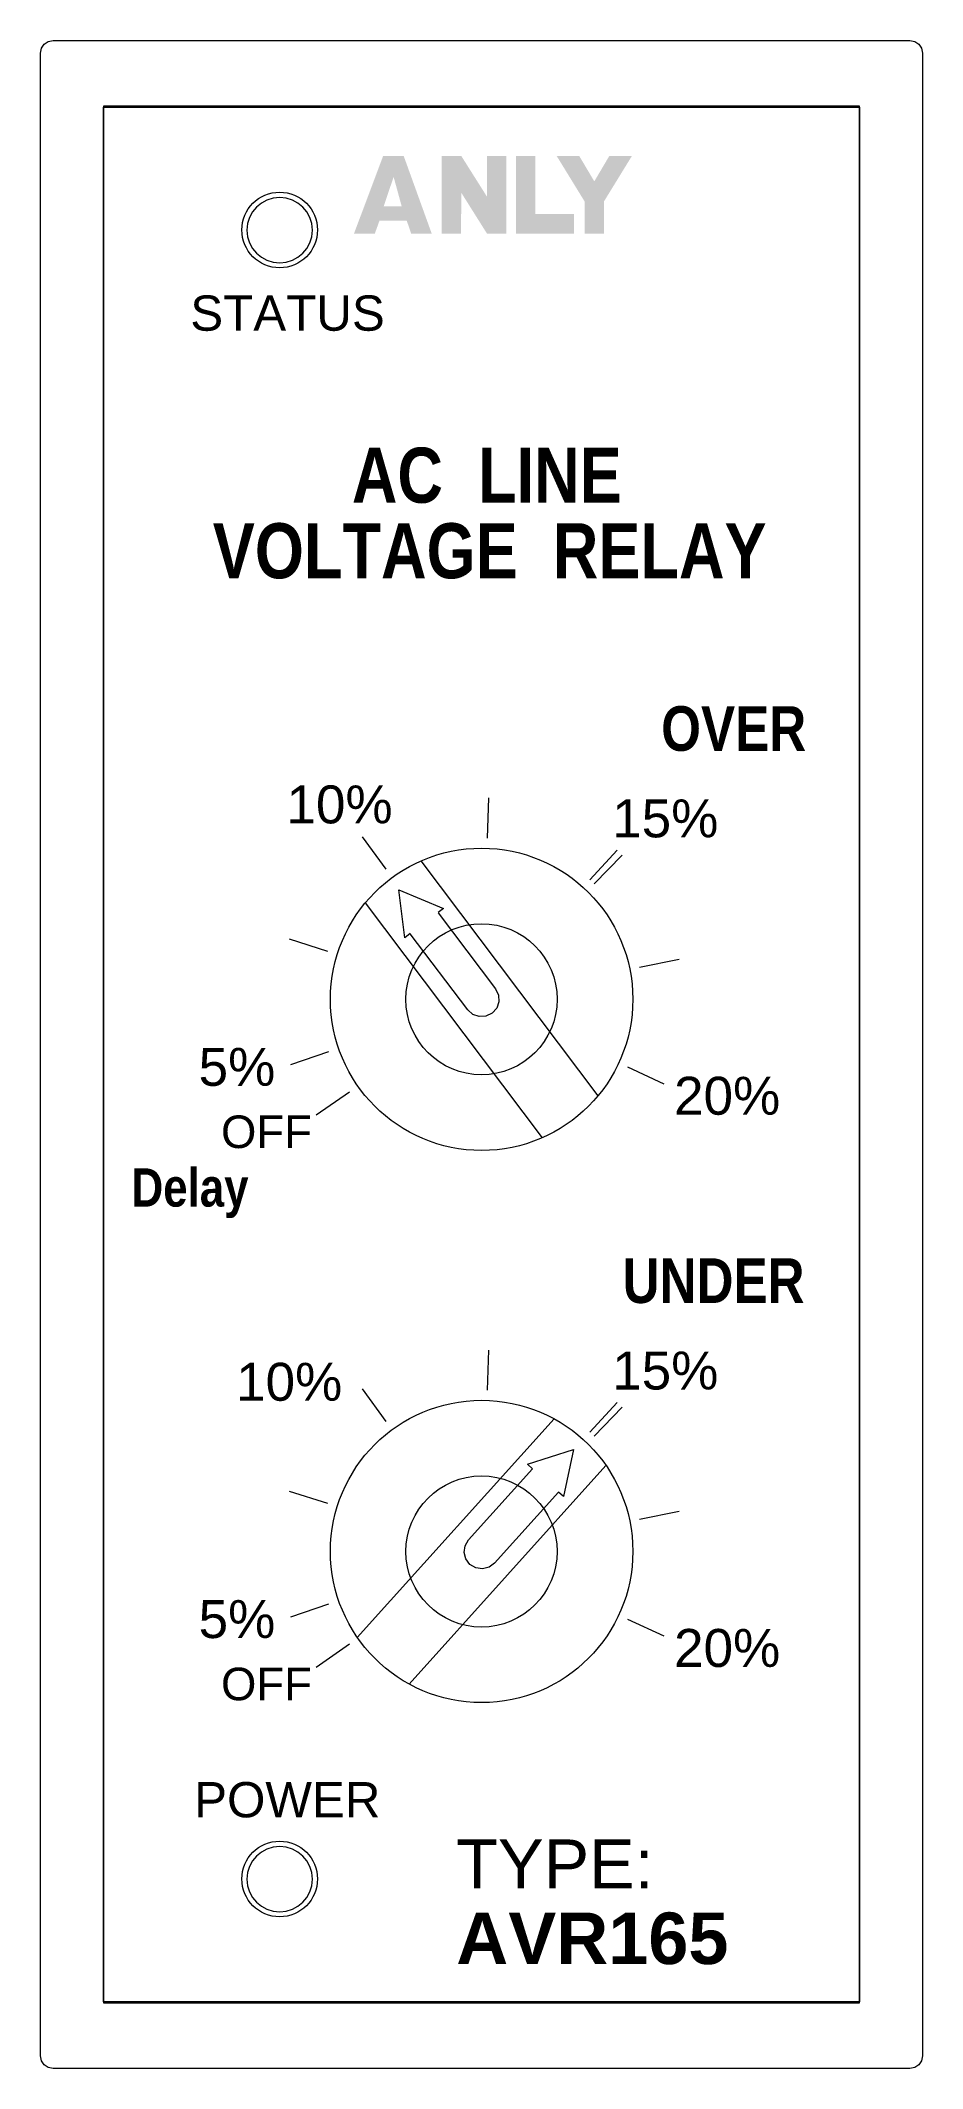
# Model space of a CAD drawing. Header units: inches. Extents: x 102.2 to 137.2, y 14.1 to 94.6.
import ezdxf

# ---------------------------------------------------------------- set-up
doc = ezdxf.new("R2010")
doc.units = ezdxf.units.IN
doc.header["$MEASUREMENT"] = 0
doc.styles.get("Standard").update_dxf_attribs({"font": 'arial.ttf'})

msp = doc.modelspace()

# ---------------------------------------------------------------- hatches: boundary and pattern name
h = msp.add_hatch(color=256)
h.paths.add_polyline_path([(114.687, 86.9), (115.843, 89.981), (116.658, 89.981), (117.77, 86.9), (116.954, 86.9), (116.781, 87.406), (115.696, 87.406), (115.514, 86.9)])
h.paths.add_polyline_path([(116.578, 87.984), (116.259, 89.148), (115.865, 87.984)])
h = msp.add_hatch(color=256)
h.dxf.hatch_style = 2
h.paths.add_polyline_path([(119.962, 86.901), (118.944, 88.52), (118.935, 86.901), (118.165, 86.901), (118.165, 89.981), (118.942, 89.983), (119.962, 88.366), (119.962, 89.981), (120.732, 89.981), (120.732, 86.901)])
h = msp.add_hatch(color=256)
h.dxf.hatch_style = 2
h.paths.add_polyline_path([(121.88, 87.671), (123.419, 87.671), (123.419, 86.901), (121.109, 86.901), (121.109, 89.981), (121.879, 89.981)])
h = msp.add_hatch(color=256)
h.dxf.hatch_style = 2
h.paths.add_polyline_path([(123.836, 86.9), (123.836, 88.177), (122.729, 89.981), (123.629, 89.974), (124.223, 88.971), (124.816, 89.974), (125.717, 89.981), (124.609, 88.177), (124.61, 86.9)])

# ---------------------------------------------------------------- linework, layer by layer
at = {"lineweight": 0}
for points in [[(137.246, 14.561), (137.207, 14.366), (137.1, 14.207), (136.941, 14.1), (136.746, 14.06), (102.746, 14.06), (102.552, 14.1), (102.393, 14.207), (102.286, 14.366), (102.246, 14.561), (102.246, 94.06), (102.286, 94.255), (102.393, 94.414), (102.552, 94.521), (102.746, 94.561), (136.746, 94.561), (136.941, 94.521), (137.1, 94.414), (137.207, 94.255), (137.246, 94.06)], [(134.746, 91.961), (104.746, 91.961), (104.746, 16.66), (134.746, 16.66)], [(134.747, 16.71), (104.747, 16.71), (104.747, 91.911), (134.747, 91.911)], [(113.038, 87.034), (113.011, 87.295), (112.935, 87.539), (112.815, 87.759), (112.656, 87.952), (112.463, 88.111), (112.242, 88.231), (111.999, 88.307), (111.738, 88.334), (111.476, 88.307), (111.233, 88.231), (111.012, 88.111), (110.819, 87.952), (110.66, 87.759), (110.54, 87.539), (110.464, 87.295), (110.438, 87.034), (110.464, 86.773), (110.54, 86.529), (110.66, 86.309), (110.819, 86.116), (111.012, 85.957), (111.233, 85.837), (111.476, 85.761), (111.738, 85.734), (111.999, 85.761), (112.242, 85.837), (112.463, 85.957), (112.656, 86.116), (112.815, 86.309), (112.935, 86.529), (113.011, 86.773)], [(113.037, 21.574), (113.01, 21.835), (112.934, 22.079), (112.814, 22.299), (112.655, 22.492), (112.462, 22.651), (112.242, 22.771), (111.998, 22.847), (111.737, 22.874), (111.476, 22.847), (111.232, 22.771), (111.011, 22.651), (110.819, 22.492), (110.66, 22.299), (110.539, 22.079), (110.463, 21.835), (110.437, 21.574), (110.463, 21.313), (110.539, 21.069), (110.66, 20.848), (110.819, 20.656), (111.011, 20.497), (111.232, 20.377), (111.476, 20.3), (111.737, 20.274), (111.998, 20.3), (112.242, 20.377), (112.462, 20.497), (112.655, 20.656), (112.814, 20.848), (112.934, 21.069), (113.01, 21.313)]]:
    msp.add_lwpolyline(points, close=True, dxfattribs=at)
for points in [[(120.021, 64.501), (119.965, 62.901)], [(115.004, 62.951), (115.952, 61.661)], [(117.345, 61.994), (124.369, 52.672)], [(125.13, 62.42), (124.052, 61.238)], [(125.335, 62.227), (124.217, 61.083)], [(116.919, 59.109), (116.703, 58.947), (116.47, 60.851), (118.236, 60.102), (118.024, 59.943)], [(115.134, 60.328), (122.159, 51.006)], [(118.028, 59.94), (120.305, 56.918), (120.424, 56.67), (120.438, 56.405), (120.351, 56.154), (120.168, 55.948), (119.92, 55.829), (119.655, 55.815), (119.404, 55.902), (119.198, 56.084), (116.921, 59.106)], [(112.108, 58.896), (113.635, 58.417)], [(127.587, 58.083), (126.018, 57.769)], [(112.173, 53.912), (113.688, 54.429)], [(127.001, 53.135), (125.55, 53.809)], [(113.19, 51.913), (114.501, 52.831)], [(120.021, 42.58), (119.965, 40.981)], [(115.004, 41.032), (115.952, 39.742)], [(125.13, 40.5), (124.052, 39.317)], [(125.335, 40.307), (124.217, 39.163)], [(122.626, 39.846), (114.817, 31.173)], [(124.683, 37.994), (116.873, 29.32)], [(122.798, 36.932), (120.266, 34.12), (120.045, 33.956), (119.788, 33.892), (119.525, 33.929), (119.287, 34.07), (119.123, 34.29), (119.059, 34.548), (119.096, 34.81), (119.236, 35.047), (121.768, 37.859)], [(121.771, 37.862), (121.571, 38.043), (123.395, 38.635), (122.996, 36.759), (122.799, 36.936)], [(112.108, 36.976), (113.635, 36.496)], [(127.587, 36.165), (126.018, 35.849)], [(112.173, 31.992), (113.688, 32.51)], [(127.001, 31.214), (125.55, 31.888)], [(113.19, 29.992), (114.501, 30.91)]]:
    msp.add_lwpolyline(points, dxfattribs=at)
for centre, radius in [((111.736, 87.041), 1.5), ((119.752, 56.501), 6), ((119.746, 56.502), 3), ((119.752, 34.584), 6), ((119.746, 34.581), 3), ((111.736, 21.581), 1.5)]:
    msp.add_circle(centre, radius, dxfattribs=at)

# ---------------------------------------------------------------- texts
at = {"attachment_point": 1}
for s, insert, char_height in [('{\\fArial|b0|i0|c0;STATUS}', (108.189, 84.443), 1.40085), ('{\\fArialNarrow-Bold|b0|i0|c0;AC  LINE}', (114.601, 78.4), 2.18608), ('{\\fArialNarrow-Bold|b0|i0|c0;VOLTAGE  RELAY}', (109.08, 75.4), 2.18608), ('{\\fArialNarrow-Bold|b0|i0|c0;OVER}', (126.878, 68.137), 1.77267), ('{\\fArial|b0|i0|c0;10%}', (112.005, 64.992), 1.50748), ('{\\fArial|b0|i0|c0;15%}', (124.933, 64.438), 1.50748), ('{\\fArial|b0|i0|c0;5%}', (108.519, 54.574), 1.50748), ('{\\fArial|b0|i0|c0;20%}', (127.388, 53.427), 1.50748), ('{\\fArial|b0|i0|c0;OFF}', (109.408, 51.889), 1.29212), ('{\\fArialNarrow-Bold|b0|i0|c0;Delay}', (105.858, 49.792), 1.51943), ('{\\fArialNarrow-Bold|b0|i0|c0;UNDER}', (125.349, 46.22), 1.77267), ('{\\fArial|b0|i0|c0;10%}', (110.006, 42.072), 1.50748), ('{\\fArial|b0|i0|c0;15%}', (124.933, 42.519), 1.50748), ('{\\fArial|b0|i0|c0;5%}', (108.519, 32.653), 1.50748), ('{\\fArial|b0|i0|c0;20%}', (127.388, 31.506), 1.50748), ('{\\fArial|b0|i0|c0;OFF}', (109.408, 29.969), 1.29212), ('{\\fArial|b0|i0|c0;POWER}', (108.342, 25.429), 1.40085), ('{\\fArial|b0|i0|c0;TYPE:}', (118.744, 23.15), 1.94186), ('{\\fArial|b1|i0|c0;AVR165}', (118.744, 20.25), 2.04618)]:
    msp.add_mtext(s, dxfattribs=dict(at, insert=insert, char_height=char_height))

doc.saveas('drawing.dxf')
